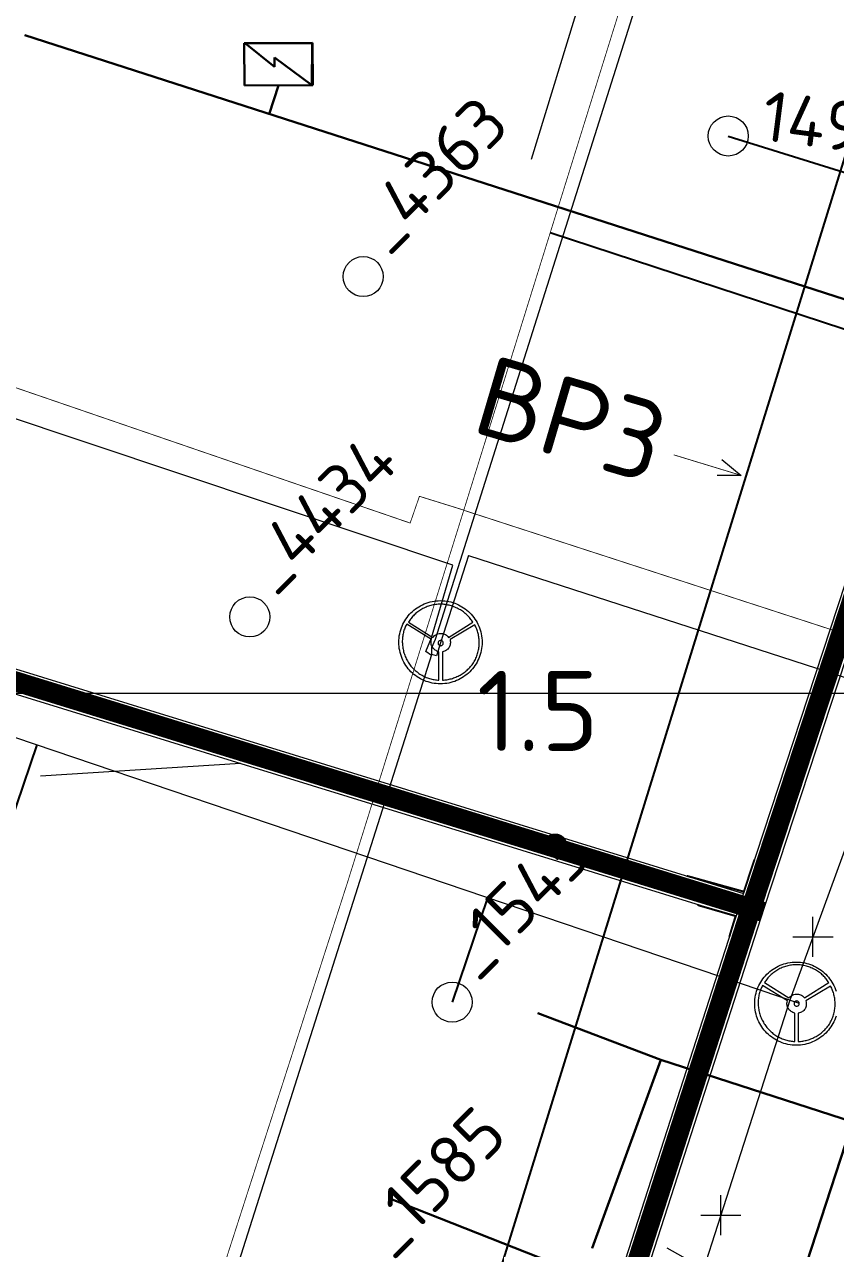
# Model space of a CAD drawing. Header units: millimetres. Extents: x 519 to 9564855, y -810 to 5021775.
# Drawn here: x 9534759 to 9534961.4, y 4998861.3 to 4999167 of the extents above; entities that cross this region are included whole.
import ezdxf

# ---------------------------------------------------------------- set-up
doc = ezdxf.new("R2010")
doc.units = ezdxf.units.MM
doc.header["$LTSCALE"] = 2
doc.header["$MEASUREMENT"] = 0
doc.header["$PDMODE"] = 2
doc.header["$PDSIZE"] = 5
doc.linetypes.add('92051501$0$GROUND2', pattern=[35, 25, -10])
for name, color, linetype in [('GRID_PULKOVO', 7, 'Continuous'), ('OilColl&Flowlines', 3, 'Continuous'), ('OLD WELLS(dr.bfr2000)', 24, 'Continuous'), ('ROAD_FIELD', 255, '92051501$0$GROUND2'), ('ROAD_GROUND', 9, 'Continuous'), ('Сущ. Нефтепровод', 3, 'НЕФТЬ')]:
    doc.layers.add(name, color=color, linetype=linetype)
for name, color, linetype, lineweight in [('PPLINE_GAS', 4, 'GAS_LINE', 30), ('SteamInjInfrastructure', 25, 'Continuous', 100), ('Новый водовод', 5, 'g_122_vpr', 30), ('Электро', 1, 'Continuous', 30), ('Электроснаб', 1, 'Continuous', 18), ('Электроснабжене', 1, 'Continuous', 18)]:
    doc.layers.add(name, color=color, linetype=linetype, lineweight=lineweight)
doc.styles.add('92051501$0$STANDARD', font='simplex.shx')
doc.styles.add('Elect', font='isocpeur.ttf')
doc.styles.add('GeoApp', font='', dxfattribs={"height": 1})
doc.styles.add('Line_GUGK', font='')
doc.styles.get('GeoApp').set_extended_font_data('D431', italic=True)
doc.styles.get('Line_GUGK').set_extended_font_data('Bm431', italic=True)
doc.linetypes.add('g5_122_g', pattern='A,1,-1,1.5,-0.4,["Г",GeoApp,S=1,R=0,X=0,Y=-0.5],-1.5,1.5,-1,4,-1,4,-1,3', length=20.9)
doc.linetypes.add('g_122_vpr', pattern='A,2,-2,3,-0.6,["Впр",Line_GUGK,S=2,R=0,X=0,Y=-1],-6.4,3,-2,8,-2,8,-2,6', length=45)
doc.linetypes.add('GAS_LINE', pattern='A,0.5,-0.2,["G",92051501$0$STANDARD,S=0.1,R=0,X=-0.1,Y=-0.05],-0.05', length=0.75)
doc.linetypes.add('STM_LINE', pattern='A,0.5,-0.2,["S",92051501$0$STANDARD,S=0.1,R=0,X=-0.1,Y=-0.05],-0.05', length=0.75)
doc.linetypes.add('WTR_LINE', pattern='A,0.5,-0.2,["W",92051501$0$STANDARD,S=0.1,R=0,X=-0.1,Y=-0.05],-0.05', length=0.75)
doc.linetypes.add('НЕФТЬ', pattern='A,20,-1.5,[1,MG,S=1,R=0,X=0,Y=-1.3],-3.5', length=25)

msp = doc.modelspace()

# ---------------------------------------------------------------- linework, layer by layer
at = {"color": 5, "linetype": 'ByBlock', "lineweight": 0, "ltscale": 200}
for p, q in [((9534932.98204, 4999058.28534), (9534937.84749, 4999054.34153)), ((9534937.84749, 4999054.34153), (9534931.84275, 4999054.34153))]:
    msp.add_line(p, q, dxfattribs=at)
at = {"color": 5, "linetype": 'WTR_LINE', "lineweight": 0, "ltscale": 20, "const_width": 0.2}
for points in [[(9534969.44, 4998377.69), (9534874.71, 4998409.85), (9534780.3, 4998443.01), (9534686.19, 4998476.27), (9534716.9, 4998571.67), (9534747.56, 4998666.89), (9534778.22, 4998762.12), (9534808.88, 4998857.34), (9534839.54, 4998952.57), (9534868.6, 4999045.64), (9534899.11, 4999143.64), (9534928.85, 4999239.19), (9534958.59, 4999334.74), (9534988.33, 4999430.29), (9534996.21226, 4999455.61449), (9534996.21226, 4999455.61449)], [(9536769.45, 4998437.42), (9536673.44, 4998465.42), (9536578.07, 4998495.72), (9536482.23, 4998524.33), (9536386.3, 4998552.62), (9536290.44, 4998581.15), (9536194.88, 4998610.76), (9536099.19, 4998639.91), (9536004.23, 4998671.67), (9535909.25, 4998703.38), (9535814.65, 4998736.46), (9535719.81, 4998768.66), (9535624.2, 4998798.1), (9535528.94, 4998828.78), (9535412.82, 4998866.08), (9535414.24, 4998871.19), (9535344.81, 4998893.18), (9535249.48, 4998923.38), (9535154.26, 4998953.94), (9535059.25, 4998985.18), (9534963.71, 4999014.73), (9534868.6, 4999045.64)]]:
    msp.add_lwpolyline(points, dxfattribs=at)
at = {"color": 5, "linetype": 'WTR_LINE', "lineweight": 0, "ltscale": 20, "const_width": 0.2, "elevation": 0}
msp.add_lwpolyline([(9533642.46967, 4999403.61724), (9533660.08179, 4999452.86258), (9534855.21779, 4999042.44456), (9534857.53498, 4999049.12221), (9534868.61061, 4999045.67408)], dxfattribs=at)
at = {"color": 5, "linetype": 'ByBlock', "lineweight": 0, "ltscale": 200, "const_width": 0.2}
msp.add_lwpolyline([(9534921.01236, 4999059.47543), (9534937.84749, 4999054.34153)], dxfattribs=at)
at = {"linetype": 'ByBlock', "lineweight": 0, "ltscale": 5}
for p in [(9534955.75667, 4998939.12261), (9534932.74932, 4998869.58062)]:
    msp.add_point(p, dxfattribs=at)
at = {"layer": 'GRID_PULKOVO', "lineweight": 0}
msp.add_line((9533000, 4999000), (9548000, 4999000), dxfattribs=at)
at = {"layer": 'OilColl&Flowlines', "color": 6, "linetype": 'ByBlock', "lineweight": 30}
msp.add_line((9534974.39904, 4998919.89514), (9534501.77641, 4997467.12357), dxfattribs=at)
at = {"layer": 'OilColl&Flowlines', "lineweight": 0}
for points in [[(9535111.91999, 4999437.61905), (9535006.73309, 4999078.74801), (9534949.97501, 4998923.28652), (9534826.62668, 4998538.71371)], [(9534952.111, 4998922.562), (9534614.872, 4999036.952)], [(9534961.52778, 4998919.33463), (9534961.36159, 4998918.84645), (9534961.17463, 4998918.37905), (9534960.95651, 4998917.92204), (9534960.728, 4998917.47541), (9534960.47872, 4998917.03917), (9534960.20866, 4998916.61331), (9534959.91784, 4998916.20823), (9534959.60623, 4998915.81353), (9534959.27386, 4998915.43961), (9534958.9311, 4998915.07608), (9534958.56756, 4998914.73332), (9534958.19364, 4998914.41133), (9534957.79895, 4998914.09973), (9534957.39386, 4998913.8089), (9534956.96801, 4998913.53884), (9534956.53177, 4998913.28956), (9534956.08514, 4998913.06105), (9534955.62812, 4998912.85332), (9534955.16072, 4998912.66636), (9534954.67255, 4998912.51056), (9534954.18437, 4998912.36515), (9534953.68581, 4998912.25089), (9534953.17686, 4998912.15741), (9534952.65752, 4998912.09509), (9534952.13819, 4998912.05354), (9534951.60847, 4998912.04316), (9534951.60847, 4998912.04316), (9534951.06836, 4998912.05354), (9534950.53864, 4998912.09509), (9534950.0193, 4998912.15741), (9534949.51035, 4998912.25089), (9534949.0014, 4998912.36515), (9534948.51323, 4998912.51056), (9534948.02505, 4998912.66636), (9534947.55765, 4998912.85332), (9534947.09025, 4998913.06105), (9534946.64362, 4998913.28956), (9534946.20738, 4998913.53884), (9534945.79191, 4998913.8089), (9534945.38683, 4998914.09973), (9534944.99213, 4998914.41133), (9534944.61821, 4998914.73332), (9534944.25468, 4998915.07608), (9534943.91191, 4998915.43961), (9534943.57954, 4998915.81353), (9534943.27832, 4998916.20823), (9534942.9875, 4998916.61331), (9534942.71744, 4998917.03917), (9534942.46816, 4998917.47541), (9534942.23965, 4998917.92204), (9534942.03192, 4998918.37905), (9534941.84496, 4998918.84645), (9534941.68916, 4998919.33463), (9534941.54374, 4998919.83319), (9534941.42949, 4998920.33175), (9534941.33601, 4998920.8407), (9534941.27369, 4998921.36004), (9534941.23214, 4998921.88976), (9534941.22176, 4998922.42987), (9534941.22176, 4998922.42987), (9534941.23214, 4998922.95959), (9534941.27369, 4998923.48931), (9534941.33601, 4998924.00865), (9534941.42949, 4998924.5176), (9534941.54374, 4998925.01616), (9534941.68916, 4998925.51472), (9534941.84496, 4998925.99251), (9534942.03192, 4998926.4703), (9534942.23965, 4998926.92731), (9534942.46816, 4998927.37394), (9534942.71744, 4998927.81018), (9534942.9875, 4998928.23604), (9534943.27832, 4998928.64112), (9534943.57954, 4998929.03582), (9534943.91191, 4998929.40974), (9534944.25468, 4998929.77327), (9534944.61821, 4998930.11603), (9534944.99213, 4998930.43802), (9534945.38683, 4998930.74962), (9534945.79191, 4998931.04045), (9534946.20738, 4998931.31051), (9534946.64362, 4998931.55979), (9534947.09025, 4998931.78829), (9534947.55765, 4998931.99603), (9534948.02505, 4998932.18299), (9534948.51323, 4998932.34918), (9534949.0014, 4998932.4842), (9534949.51035, 4998932.60884), (9534950.0193, 4998932.69194), (9534950.53864, 4998932.76464), (9534951.06836, 4998932.80619), (9534951.60847, 4998932.81658)], [(9534951.60847, 4998932.81658), (9534951.60847, 4998932.81658), (9534952.13819, 4998932.80619), (9534952.65752, 4998932.76464), (9534953.17686, 4998932.69194), (9534953.68581, 4998932.60884), (9534954.18437, 4998932.4842), (9534954.67255, 4998932.34918), (9534955.16072, 4998932.18299), (9534955.62812, 4998931.99603), (9534956.08514, 4998931.78829), (9534956.53177, 4998931.55979), (9534956.96801, 4998931.31051), (9534957.39386, 4998931.04045), (9534957.79895, 4998930.74962), (9534958.19364, 4998930.43802), (9534958.56756, 4998930.11603), (9534958.9311, 4998929.77327), (9534959.27386, 4998929.40974), (9534959.60623, 4998929.03582), (9534959.91784, 4998928.64112), (9534960.20866, 4998928.23604), (9534960.47872, 4998927.81018), (9534960.728, 4998927.37394), (9534960.95651, 4998926.92731), (9534961.17463, 4998926.4703), (9534961.36159, 4998925.99251), (9534961.52778, 4998925.51472)], [(9534949.73886, 4998923.85285), (9534949.73886, 4998923.85285), (9534949.94659, 4998924.10213), (9534950.18549, 4998924.32025), (9534950.44516, 4998924.49682), (9534950.70482, 4998924.63185), (9534950.98526, 4998924.72533), (9534951.27609, 4998924.79804), (9534951.56692, 4998924.8292), (9534951.85775, 4998924.8292), (9534952.13819, 4998924.79804), (9534952.41863, 4998924.73572), (9534952.6783, 4998924.65262), (9534952.91719, 4998924.53837), (9534953.1457, 4998924.40334), (9534953.33266, 4998924.23716), (9534953.49885, 4998924.06058), (9534953.63388, 4998923.85285), (9534959.72049, 4998927.66477), (9534959.72049, 4998927.66477), (9534959.57507, 4998927.90366), (9534959.40889, 4998928.13217), (9534959.2427, 4998928.36068), (9534959.06612, 4998928.58919), (9534958.87916, 4998928.80731), (9534958.6922, 4998929.02543), (9534958.48447, 4998929.23316), (9534958.27673, 4998929.4409), (9534958.05861, 4998929.63824), (9534957.84049, 4998929.83559), (9534957.6016, 4998930.02255), (9534957.3627, 4998930.19913), (9534957.12381, 4998930.3757), (9534956.87453, 4998930.54189), (9534956.61486, 4998930.70808), (9534956.35519, 4998930.85349), (9534956.08514, 4998930.9989), (9534955.81508, 4998931.14432), (9534955.53464, 4998931.26896), (9534955.2542, 4998931.3936), (9534954.97376, 4998931.50785), (9534954.68293, 4998931.61172), (9534954.39211, 4998931.7052), (9534954.10128, 4998931.78829), (9534953.80006, 4998931.87139), (9534953.49885, 4998931.93371), (9534953.19763, 4998931.99603), (9534952.88603, 4998932.04796), (9534952.58482, 4998932.07912), (9534952.27322, 4998932.11028), (9534951.96161, 4998932.12067), (9534951.65001, 4998932.13106), (9534951.65001, 4998932.13106), (9534951.33841, 4998932.12067), (9534951.02681, 4998932.11028), (9534950.71521, 4998932.07912), (9534950.40361, 4998932.04796), (9534950.10239, 4998931.99603), (9534949.80118, 4998931.94409), (9534949.49996, 4998931.88177), (9534949.20914, 4998931.80907), (9534948.90792, 4998931.71559), (9534948.62748, 4998931.62211), (9534948.33665, 4998931.52863), (9534948.05621, 4998931.41437), (9534947.78616, 4998931.28973), (9534947.5161, 4998931.16509), (9534947.24605, 4998931.03006), (9534946.98638, 4998930.88465), (9534946.72671, 4998930.73924), (9534946.47743, 4998930.57305), (9534946.22815, 4998930.40686), (9534945.98926, 4998930.24067), (9534945.76075, 4998930.05371), (9534945.53224, 4998929.86675), (9534945.31412, 4998929.67979), (9534945.096, 4998929.47206), (9534944.88827, 4998929.26432), (9534944.69092, 4998929.05659), (9534944.50396, 4998928.83847), (9534944.317, 4998928.60996), (9534944.14042, 4998928.38145), (9534943.96385, 4998928.15295), (9534943.80805, 4998927.91405), (9534943.65225, 4998927.66477), (9534949.73886, 4998923.85285)], [(9534951.20338, 4998920.04092), (9534951.20338, 4998920.04092), (9534950.96449, 4998920.12402), (9534950.73598, 4998920.2175), (9534950.50748, 4998920.34214), (9534950.29974, 4998920.47717), (9534950.10239, 4998920.63297), (9534949.92582, 4998920.79915), (9534949.75963, 4998920.98612), (9534949.6246, 4998921.18346), (9534949.49996, 4998921.3912), (9534949.3961, 4998921.60932), (9534949.32339, 4998921.83783), (9534949.27146, 4998922.07672), (9534949.25068, 4998922.326), (9534949.26107, 4998922.57528), (9534949.30262, 4998922.82456), (9534949.37532, 4998923.08423), (9534943.17446, 4998926.97925), (9534943.17446, 4998926.97925), (9534943.03943, 4998926.72997), (9534942.91479, 4998926.48068), (9534942.80054, 4998926.22102), (9534942.69667, 4998925.96135), (9534942.5928, 4998925.69129), (9534942.49932, 4998925.41085), (9534942.41623, 4998925.1408), (9534942.34352, 4998924.84997), (9534942.2812, 4998924.56953), (9534942.22927, 4998924.2787), (9534942.17733, 4998923.98787), (9534942.14617, 4998923.69705), (9534942.11501, 4998923.39583), (9534942.09424, 4998923.09462), (9534942.08385, 4998922.7934), (9534942.08385, 4998922.49219), (9534942.09424, 4998922.19097), (9534942.11501, 4998921.88976), (9534942.13579, 4998921.57816), (9534942.17733, 4998921.27694), (9534942.21888, 4998920.97573), (9534942.2812, 4998920.67451), (9534942.34352, 4998920.3733), (9534942.41623, 4998920.07208), (9534942.49932, 4998919.77087), (9534942.5928, 4998919.48004), (9534942.69667, 4998919.18921), (9534942.81092, 4998918.89839), (9534942.93556, 4998918.60756), (9534943.07059, 4998918.32712), (9534943.216, 4998918.04668), (9534943.37181, 4998917.76623), (9534943.37181, 4998917.76623), (9534943.52761, 4998917.49618), (9534943.70418, 4998917.23651), (9534943.87037, 4998916.97684), (9534944.05733, 4998916.72756), (9534944.25468, 4998916.48867), (9534944.45202, 4998916.24978), (9534944.64937, 4998916.02127), (9534944.86749, 4998915.80315), (9534945.07523, 4998915.59541), (9534945.30373, 4998915.38768), (9534945.53224, 4998915.19033), (9534945.77114, 4998915.00337), (9534946.01003, 4998914.81641), (9534946.24892, 4998914.65022), (9534946.49821, 4998914.48403), (9534946.75787, 4998914.32823), (9534947.00715, 4998914.17243), (9534947.27721, 4998914.03741), (9534947.53688, 4998913.90238), (9534947.80693, 4998913.77774), (9534948.07699, 4998913.66348), (9534948.35743, 4998913.55962), (9534948.62748, 4998913.45575), (9534948.90792, 4998913.37266), (9534949.19875, 4998913.28956), (9534949.47919, 4998913.21686), (9534949.75963, 4998913.15454), (9534950.05046, 4998913.1026), (9534950.34129, 4998913.05067), (9534950.62173, 4998913.01951), (9534950.91256, 4998912.99873), (9534951.20338, 4998912.97796), (9534951.20338, 4998920.04092)], [(9534953.99741, 4998923.08423), (9534953.99741, 4998923.08423), (9534954.05973, 4998922.81418), (9534954.09089, 4998922.54412), (9534954.09089, 4998922.28445), (9534954.07012, 4998922.03517), (9534954.02857, 4998921.78589), (9534953.96625, 4998921.547), (9534953.87277, 4998921.32888), (9534953.7689, 4998921.12114), (9534953.63388, 4998920.92379), (9534953.46769, 4998920.73683), (9534953.29111, 4998920.58103), (9534953.09377, 4998920.42523), (9534952.87565, 4998920.30059), (9534952.63675, 4998920.19673), (9534952.37708, 4998920.10324), (9534952.09664, 4998920.04092), (9534952.09664, 4998912.97796), (9534952.09664, 4998912.97796), (9534952.37708, 4998912.98835), (9534952.65752, 4998913.00912), (9534952.93797, 4998913.04028), (9534953.21841, 4998913.08183), (9534953.49885, 4998913.13376), (9534953.77929, 4998913.1857), (9534954.05973, 4998913.2584), (9534954.34017, 4998913.33111), (9534954.62061, 4998913.4142), (9534954.90105, 4998913.50768), (9534955.1815, 4998913.61155), (9534955.45155, 4998913.71542), (9534955.7216, 4998913.84006), (9534955.99166, 4998913.9647), (9534956.26171, 4998914.09973), (9534956.52138, 4998914.24514), (9534956.78105, 4998914.39055), (9534957.04072, 4998914.55674), (9534957.29, 4998914.72293), (9534957.53928, 4998914.8995), (9534957.77817, 4998915.07608), (9534958.01707, 4998915.27342), (9534958.24557, 4998915.47077), (9534958.47408, 4998915.67851), (9534958.6922, 4998915.88624), (9534958.89994, 4998916.11475), (9534959.10767, 4998916.34326), (9534959.30502, 4998916.58215), (9534959.49198, 4998916.82104), (9534959.67894, 4998917.07033), (9534959.84513, 4998917.32999), (9534960.01132, 4998917.60005), (9534960.01132, 4998917.60005), (9534960.16712, 4998917.88049), (9534960.31253, 4998918.16093), (9534960.44756, 4998918.45176), (9534960.5722, 4998918.7322), (9534960.67606, 4998919.02303), (9534960.77993, 4998919.32424), (9534960.87341, 4998919.61507), (9534960.95651, 4998919.9059), (9534961.02921, 4998920.20711), (9534961.10192, 4998920.50833), (9534961.15385, 4998920.79915), (9534961.1954, 4998921.10037), (9534961.22656, 4998921.40158), (9534961.25772, 4998921.7028), (9534961.26811, 4998921.99363), (9534961.27849, 4998922.29484), (9534961.27849, 4998922.59606), (9534961.25772, 4998922.88688), (9534961.23695, 4998923.17771), (9534961.20579, 4998923.47893), (9534961.17463, 4998923.76975), (9534961.12269, 4998924.05019), (9534961.07076, 4998924.34102), (9534960.99805, 4998924.62146), (9534960.92535, 4998924.9019), (9534960.84225, 4998925.18235), (9534960.74877, 4998925.46279), (9534960.65529, 4998925.73284), (9534960.54104, 4998925.99251), (9534960.42678, 4998926.26256), (9534960.30214, 4998926.52223), (9534960.16712, 4998926.77151), (9534953.99741, 4998923.08423)], [(9534951.69156, 4998923.08423), (9534951.69156, 4998923.08423), (9534951.55653, 4998923.07384), (9534951.43189, 4998923.0323), (9534951.32803, 4998922.96998), (9534951.22416, 4998922.89727), (9534951.15145, 4998922.7934), (9534951.08913, 4998922.68954), (9534951.04758, 4998922.5649), (9534951.0372, 4998922.42987), (9534951.0372, 4998922.42987), (9534951.04758, 4998922.29484), (9534951.08913, 4998922.18059), (9534951.15145, 4998922.06633), (9534951.22416, 4998921.97285), (9534951.32803, 4998921.88976), (9534951.43189, 4998921.83783), (9534951.55653, 4998921.79628), (9534951.69156, 4998921.78589), (9534951.69156, 4998921.78589), (9534951.82659, 4998921.79628), (9534951.94084, 4998921.83783), (9534952.0551, 4998921.88976), (9534952.14858, 4998921.97285), (9534952.23167, 4998922.06633), (9534952.2836, 4998922.18059), (9534952.32515, 4998922.29484), (9534952.33554, 4998922.42987), (9534952.33554, 4998922.42987), (9534952.32515, 4998922.5649), (9534952.2836, 4998922.68954), (9534952.23167, 4998922.7934), (9534952.14858, 4998922.89727), (9534952.0551, 4998922.96998), (9534951.94084, 4998923.0323), (9534951.82659, 4998923.07384), (9534951.69156, 4998923.08423)]]:
    msp.add_lwpolyline(points, dxfattribs=at)
at = {"layer": 'OLD WELLS(dr.bfr2000)', "lineweight": 0}
for centre in [(9534934.6, 4999139.1), (9534843.5, 4999104), (9534815.2, 4999019), (9534865.7, 4998922.8)]:
    msp.add_circle(centre, 5, dxfattribs=at)
at = {"layer": 'PPLINE_GAS', "linetype": 'g5_122_g', "lineweight": -2}
msp.add_lwpolyline([(9535146.09711, 4999723.33929), (9534779.40126, 4998538.50249)], dxfattribs=at)
at = {"layer": 'ROAD_FIELD', "lineweight": 0, "flags": 128}
msp.add_lwpolyline([(9534812.86188, 4998982.43362), (9534750.441, 4998978.379)], dxfattribs=at)
at = {"layer": 'ROAD_GROUND', "color": 8, "lineweight": 0, "const_width": 5}
for points in [[(9535202.27428, 4999767.83726), (9535200.76902, 4999762.93566), (9535122.86931, 4999517.83618), (9535033.27181, 4999229.54547), (9534940.67895, 4998947.36694), (9534864.28145, 4998710.17475), (9534802.07713, 4998518.96145), (9534678.40239, 4998118.24331), (9534614.89254, 4997955.27463), (9534347.25828, 4997421.49581)], [(9534636.85239, 4999039.88839), (9534943.22819, 4998945.34317)]]:
    msp.add_lwpolyline(points, dxfattribs=at)
at = {"layer": 'ROAD_GROUND', "lineweight": 0}
for points in [[(9535199.40644, 4999768.71788), (9535197.90995, 4999763.84436), (9535120.00733, 4999518.73571), (9535030.42135, 4999230.48081), (9534937.82593, 4998948.29449), (9534861.42861, 4998711.10282), (9534799.21725, 4998519.86789), (9534675.56779, 4998119.23162), (9534612.14807, 4997956.49425), (9534344.5765, 4997422.84045)], [(9535204.85913, 4999766.03502), (9535203.637, 4999762.055), (9535125.737, 4999516.955), (9535036.137, 4999228.655), (9534943.537, 4998946.455), (9534867.137, 4998709.255), (9534804.937, 4998518.055), (9534681.237, 4998117.255), (9534617.637, 4997954.055), (9534353.77902, 4997427.80773)], [(9534637.737, 4999042.755), (9534938.41603, 4998949.96777)], [(9534635.96777, 4999037.02178), (9534936.517, 4998944.2746)]]:
    msp.add_lwpolyline(points, dxfattribs=at)
at = {"layer": 'ROAD_GROUND', "lineweight": 0, "const_width": 0.5}
for points in [[(9534941.14312, 4998958.40367), (9534938.51249, 4998950.38679), (9534924.30212, 4998954.32321)], [(9534926.9109, 4998947.05892), (9534936.43158, 4998944.30096), (9534934.87948, 4998939.14661)]]:
    msp.add_lwpolyline(points, dxfattribs=at)
at = {"layer": 'ROAD_GROUND', "lineweight": 0, "flags": 128}
msp.add_lwpolyline([(9534919.259, 4998861.458), (9535081.65889, 4998770.09313), (9535132.12832, 4998749.57628), (9535269.387, 4998728.419), (9535341.70466, 4998694.00981), (9535476.132, 4998657.028), (9535562.40147, 4998631.60436), (9535670.5474, 4998590.84717), (9535764.901, 4998577.00597), (9535831.5544, 4998529.42666), (9535922.44551, 4998520.77591), (9536086.15795, 4998469.12152)], dxfattribs=at)
at = {"layer": 'SteamInjInfrastructure', "color": 6, "linetype": 'STM_LINE', "lineweight": 0, "ltscale": 15}
for p, q in [((9534861.50542, 4999013.44572, 0), (9535051.32735, 4999613.83879, 0)), ((9534918.20727, 4999240.30396, -5.57702), (9534885.38244, 4999133.22208, -5.57702)), ((9534865.9061, 4999031.94556, 0), (9534715.00794, 4999082.35107, 0)), ((9534869.80619, 4999034.34542, 0), (9534862.80539, 4999012.54567, 0)), ((9534869.80619, 4999034.34542, 0), (9535159.60276, 4998940.43484, 0)), ((9534860.50544, 4999013.74576, 0), (9534865.9061, 4999031.94556, 0)), ((9534856.56141, 4999020.99421), (9534856.96649, 4999021.28504)), ((9534856.96649, 4999021.28504), (9534857.38196, 4999021.55509)), ((9534857.38196, 4999021.55509), (9534857.8182, 4999021.80437)), ((9534857.8182, 4999021.80437), (9534858.26483, 4999022.03288)), ((9534858.26483, 4999022.03288), (9534858.73223, 4999022.24061)), ((9534858.65939, 4999021.2005, 0), (9534858.38933, 4999021.06548, 0)), ((9534858.92945, 4999021.32513, 0), (9534858.65939, 4999021.2005, 0)), ((9534858.73223, 4999022.24061), (9534859.19963, 4999022.42757)), ((9534859.19951, 4999021.44976, 0), (9534858.92945, 4999021.32513, 0)), ((9534859.47996, 4999021.564, 0), (9534859.19951, 4999021.44976, 0)), ((9534859.19963, 4999022.42757), (9534859.68781, 4999022.59376)), ((9534859.77079, 4999021.65747, 0), (9534859.47996, 4999021.564, 0)), ((9534859.68781, 4999022.59376), (9534860.17598, 4999022.72879)), ((9534860.05123, 4999021.75094, 0), (9534859.77079, 4999021.65747, 0)), ((9534860.35245, 4999021.84441, 0), (9534860.05123, 4999021.75094, 0)), ((9534860.17598, 4999022.72879), (9534860.68493, 4999022.85343)), ((9534860.64328, 4999021.91711, 0), (9534860.35245, 4999021.84441, 0)), ((9534860.9445, 4999021.97942, 0), (9534860.64328, 4999021.91711, 0)), ((9534860.68493, 4999022.85343), (9534861.19388, 4999022.93652)), ((9534861.24571, 4999022.03134, 0), (9534860.9445, 4999021.97942, 0)), ((9534861.19388, 4999022.93652), (9534861.71322, 4999023.00923)), ((9534861.54693, 4999022.08326, 0), (9534861.24571, 4999022.03134, 0)), ((9534861.85853, 4999022.11441, 0), (9534861.54693, 4999022.08326, 0)), ((9534861.71322, 4999023.00923), (9534862.24294, 4999023.05078)), ((9534862.17013, 4999022.14556, 0), (9534861.85853, 4999022.11441, 0)), ((9534862.48174, 4999022.15594, 0), (9534862.17013, 4999022.14556, 0)), ((9534862.24294, 4999023.05078), (9534862.78305, 4999023.06116)), ((9534862.79334, 4999022.16631, 0), (9534862.48174, 4999022.15594, 0)), ((9534862.78305, 4999023.06116), (9534863.31277, 4999023.05078)), ((9534863.10494, 4999022.15591, 0), (9534862.79334, 4999022.16631, 0)), ((9534863.41654, 4999022.14552, 0), (9534863.10494, 4999022.15591, 0)), ((9534863.31277, 4999023.05078), (9534863.8321, 4999023.00923)), ((9534863.72814, 4999022.11434, 0), (9534863.41654, 4999022.14552, 0)), ((9534864.02935, 4999022.08317, 0), (9534863.72814, 4999022.11434, 0)), ((9534863.8321, 4999023.00923), (9534864.35144, 4999022.93652)), ((9534864.34095, 4999022.03123, 0), (9534864.02935, 4999022.08317, 0)), ((9534864.64217, 4999021.9689, 0), (9534864.34095, 4999022.03123, 0)), ((9534864.35144, 4999022.93652), (9534864.86039, 4999022.85343)), ((9534864.94338, 4999021.90657, 0), (9534864.64217, 4999021.9689, 0)), ((9534864.86039, 4999022.85343), (9534865.35895, 4999022.72879)), ((9534865.24459, 4999021.82346, 0), (9534864.94338, 4999021.90657, 0)), ((9534865.53541, 4999021.74036, 0), (9534865.24459, 4999021.82346, 0)), ((9534865.35895, 4999022.72879), (9534865.84713, 4999022.59376)), ((9534865.82624, 4999021.64687, 0), (9534865.53541, 4999021.74036, 0)), ((9534866.11706, 4999021.54299, 0), (9534865.82624, 4999021.64687, 0)), ((9534865.84713, 4999022.59376), (9534866.3353, 4999022.42757)), ((9534866.3975, 4999021.42872, 0), (9534866.11706, 4999021.54299, 0)), ((9534866.3353, 4999022.42757), (9534866.8027, 4999022.24061)), ((9534866.67794, 4999021.30407, 0), (9534866.3975, 4999021.42872, 0)), ((9534866.95837, 4999021.17942, 0), (9534866.67794, 4999021.30407, 0)), ((9534866.8027, 4999022.24061), (9534867.25972, 4999022.03288)), ((9534867.22842, 4999021.034, 0), (9534866.95837, 4999021.17942, 0)), ((9534867.25972, 4999022.03288), (9534867.70635, 4999021.80437)), ((9534867.70635, 4999021.80437), (9534868.14259, 4999021.55509)), ((9534868.14259, 4999021.55509), (9534868.56844, 4999021.28504)), ((9534868.56844, 4999021.28504), (9534868.97353, 4999020.99421)), ((9534853.89202, 4999018.05477), (9534854.16208, 4999018.48062)), ((9534854.16208, 4999018.48062), (9534854.45291, 4999018.88571)), ((9534854.45291, 4999018.88571), (9534854.75412, 4999019.2804)), ((9534854.75412, 4999019.2804), (9534855.08649, 4999019.65432)), ((9534855.10703, 4999018.18848, 0), (9534854.95122, 4999017.94959, 0)), ((9534855.08649, 4999019.65432), (9534855.42926, 4999020.01786)), ((9534855.28361, 4999018.41698, 0), (9534855.10703, 4999018.18848, 0)), ((9534855.46019, 4999018.64548, 0), (9534855.28361, 4999018.41698, 0)), ((9534855.42926, 4999020.01786), (9534855.79279, 4999020.36062)), ((9534855.64716, 4999018.87399, 0), (9534855.46019, 4999018.64548, 0)), ((9534855.83413, 4999019.0921, 0), (9534855.64716, 4999018.87399, 0)), ((9534855.79279, 4999020.36062), (9534856.16671, 4999020.68261)), ((9534856.03148, 4999019.29983, 0), (9534855.83413, 4999019.0921, 0)), ((9534856.23923, 4999019.50755, 0), (9534856.03148, 4999019.29983, 0)), ((9534856.16671, 4999020.68261), (9534856.56141, 4999020.99421)), ((9534856.45735, 4999019.71528, 0), (9534856.23923, 4999019.50755, 0)), ((9534856.67548, 4999019.90223, 0), (9534856.45735, 4999019.71528, 0)), ((9534856.904, 4999020.08919, 0), (9534856.67548, 4999019.90223, 0)), ((9534857.13251, 4999020.27614, 0), (9534856.904, 4999020.08919, 0)), ((9534857.37141, 4999020.44232, 0), (9534857.13251, 4999020.27614, 0)), ((9534857.6207, 4999020.60849, 0), (9534857.37141, 4999020.44232, 0)), ((9534857.86999, 4999020.77467, 0), (9534857.6207, 4999020.60849, 0)), ((9534858.12966, 4999020.92008, 0), (9534857.86999, 4999020.77467, 0)), ((9534858.38933, 4999021.06548, 0), (9534858.12966, 4999020.92008, 0)), ((9534867.49847, 4999020.88858, 0), (9534867.22842, 4999021.034, 0)), ((9534867.75813, 4999020.74315, 0), (9534867.49847, 4999020.88858, 0)), ((9534868.0178, 4999020.57696, 0), (9534867.75813, 4999020.74315, 0)), ((9534868.26707, 4999020.41076, 0), (9534868.0178, 4999020.57696, 0)), ((9534868.50596, 4999020.23418, 0), (9534868.26707, 4999020.41076, 0)), ((9534868.74485, 4999020.05759, 0), (9534868.50596, 4999020.23418, 0)), ((9534868.98373, 4999019.87062, 0), (9534868.74485, 4999020.05759, 0)), ((9534868.97353, 4999020.99421), (9534869.36822, 4999020.68261)), ((9534869.20185, 4999019.67327, 0), (9534868.98373, 4999019.87062, 0)), ((9534869.41996, 4999019.47591, 0), (9534869.20185, 4999019.67327, 0)), ((9534869.36822, 4999020.68261), (9534869.74214, 4999020.36062)), ((9534869.62769, 4999019.26817, 0), (9534869.41996, 4999019.47591, 0)), ((9534869.83541, 4999019.06043, 0), (9534869.62769, 4999019.26817, 0)), ((9534869.74214, 4999020.36062), (9534870.10568, 4999020.01786)), ((9534870.02237, 4999018.8423, 0), (9534869.83541, 4999019.06043, 0)), ((9534870.20932, 4999018.62417, 0), (9534870.02237, 4999018.8423, 0)), ((9534870.10568, 4999020.01786), (9534870.44844, 4999019.65432)), ((9534870.38589, 4999018.39566, 0), (9534870.20932, 4999018.62417, 0)), ((9534870.55206, 4999018.16715, 0), (9534870.38589, 4999018.39566, 0)), ((9534870.44844, 4999019.65432), (9534870.78081, 4999019.2804)), ((9534870.71824, 4999017.93863, 0), (9534870.55206, 4999018.16715, 0)), ((9534870.78081, 4999019.2804), (9534871.09242, 4999018.88571)), ((9534871.09242, 4999018.88571), (9534871.38324, 4999018.48062)), ((9534871.38324, 4999018.48062), (9534871.6533, 4999018.05477)), ((9534852.60407, 4999014.76218), (9534852.71832, 4999015.26074)), ((9534852.71832, 4999015.26074), (9534852.86374, 4999015.75931)), ((9534852.86374, 4999015.75931), (9534853.01954, 4999016.23709)), ((9534853.01954, 4999016.23709), (9534853.2065, 4999016.71488)), ((9534853.2065, 4999016.71488), (9534853.41423, 4999017.1719)), ((9534853.41423, 4999017.1719), (9534853.64274, 4999017.61853)), ((9534853.5181, 4999015.09456), (9534853.45578, 4999014.81411)), ((9534853.59081, 4999015.38538), (9534853.5181, 4999015.09456)), ((9534853.6739, 4999015.65544), (9534853.59081, 4999015.38538)), ((9534853.64274, 4999017.61853), (9534853.89202, 4999018.05477)), ((9534853.76738, 4999015.93588), (9534853.6739, 4999015.65544)), ((9534853.87125, 4999016.20593), (9534853.76738, 4999015.93588)), ((9534853.97512, 4999016.4656), (9534853.87125, 4999016.20593)), ((9534854.08937, 4999016.72527), (9534853.97512, 4999016.4656)), ((9534854.21401, 4999016.97455), (9534854.08937, 4999016.72527)), ((9534854.34904, 4999017.22383), (9534854.21401, 4999016.97455)), ((9534860.5499, 4999013.32882), (9534854.34904, 4999017.22383)), ((9534854.95122, 4999017.94959, 0), (9534854.79541, 4999017.70032, 0)), ((9534854.79541, 4999017.70032, 0), (9534860.88188, 4999013.88817, 0)), ((9534864.7769, 4999013.88803, 0), (9534870.86365, 4999017.69973, 0)), ((9534871.3417, 4999017.0161), (9534865.17199, 4999013.32882)), ((9534870.86365, 4999017.69973, 0), (9534870.71824, 4999017.93863, 0)), ((9534871.47672, 4999016.76682), (9534871.3417, 4999017.0161)), ((9534871.60136, 4999016.50715), (9534871.47672, 4999016.76682)), ((9534871.71562, 4999016.23709), (9534871.60136, 4999016.50715)), ((9534871.6533, 4999018.05477), (9534871.90258, 4999017.61853)), ((9534871.82987, 4999015.97743), (9534871.71562, 4999016.23709)), ((9534871.92335, 4999015.70737), (9534871.82987, 4999015.97743)), ((9534871.90258, 4999017.61853), (9534872.13109, 4999017.1719)), ((9534872.01683, 4999015.42693), (9534871.92335, 4999015.70737)), ((9534872.09993, 4999015.14649), (9534872.01683, 4999015.42693)), ((9534872.17263, 4999014.86605), (9534872.09993, 4999015.14649)), ((9534872.13109, 4999017.1719), (9534872.34921, 4999016.71488)), ((9534872.34921, 4999016.71488), (9534872.53617, 4999016.23709)), ((9534872.53617, 4999016.23709), (9534872.70236, 4999015.75931)), ((9534872.70236, 4999015.75931), (9534872.83738, 4999015.26074)), ((9534872.83738, 4999015.26074), (9534872.95164, 4999014.76218)), ((9534852.39634, 4999012.67445), (9534852.40672, 4999013.20417)), ((9534852.40672, 4999012.13434), (9534852.39634, 4999012.67445)), ((9534852.40672, 4999013.20417), (9534852.44827, 4999013.7339)), ((9534852.44827, 4999011.60462), (9534852.40672, 4999012.13434)), ((9534852.44827, 4999013.7339), (9534852.51059, 4999014.25323)), ((9534852.51059, 4999014.25323), (9534852.60407, 4999014.76218)), ((9534853.26882, 4999013.3392), (9534853.25843, 4999013.03799)), ((9534853.25843, 4999013.03799), (9534853.25843, 4999012.73677)), ((9534853.25843, 4999012.73677), (9534853.26882, 4999012.43556)), ((9534853.28959, 4999013.64042), (9534853.26882, 4999013.3392)), ((9534853.26882, 4999012.43556), (9534853.28959, 4999012.13434)), ((9534853.32075, 4999013.94163), (9534853.28959, 4999013.64042)), ((9534853.28959, 4999012.13434), (9534853.31037, 4999011.82274)), ((9534853.35191, 4999014.23246), (9534853.32075, 4999013.94163)), ((9534853.40385, 4999014.52329), (9534853.35191, 4999014.23246)), ((9534853.45578, 4999014.81411), (9534853.40385, 4999014.52329)), ((9534859.11892, 4999010.36449, 0), (9534860.50544, 4999013.74576, 0)), ((9534860.42526, 4999012.57059), (9534860.43565, 4999012.81987)), ((9534860.44604, 4999012.3213), (9534860.42526, 4999012.57059)), ((9534860.43565, 4999012.81987), (9534860.4772, 4999013.06915)), ((9534860.49797, 4999012.08241), (9534860.44604, 4999012.3213)), ((9534860.4772, 4999013.06915), (9534860.5499, 4999013.32882)), ((9534860.57068, 4999011.8539), (9534860.49797, 4999012.08241)), ((9534860.60535, 4999011.34575, 0), (9534861.50542, 4999013.44572, 0)), ((9534860.88188, 4999013.88817, 0), (9534861.08962, 4999014.13745, 0)), ((9534861.08962, 4999014.13745, 0), (9534861.32853, 4999014.35556, 0)), ((9534861.32853, 4999014.35556, 0), (9534861.5882, 4999014.53212, 0)), ((9534861.5882, 4999014.53212, 0), (9534861.84787, 4999014.66714, 0)), ((9534862.80539, 4999012.54567, 0), (9534861.80527, 4999009.24571, 0)), ((9534861.84787, 4999014.66714, 0), (9534862.12832, 4999014.76061, 0)), ((9534862.12832, 4999014.76061, 0), (9534862.41915, 4999014.83331, 0)), ((9534862.19056, 4999012.60017, 0), (9534862.18017, 4999012.46515, 0)), ((9534862.18017, 4999012.46515, 0), (9534862.19055, 4999012.33012, 0)), ((9534862.19055, 4999012.33012, 0), (9534862.23209, 4999012.21586, 0)), ((9534862.23211, 4999012.72481, 0), (9534862.19056, 4999012.60017, 0)), ((9534862.23209, 4999012.21586, 0), (9534862.29441, 4999012.10161, 0)), ((9534862.29443, 4999012.82868, 0), (9534862.23211, 4999012.72481, 0)), ((9534862.29441, 4999012.10161, 0), (9534862.36711, 4999012.00812, 0)), ((9534862.36715, 4999012.93254, 0), (9534862.29443, 4999012.82868, 0)), ((9534862.36711, 4999012.00812, 0), (9534862.47098, 4999011.92503, 0)), ((9534862.47102, 4999013.00525, 0), (9534862.36715, 4999012.93254, 0)), ((9534862.41915, 4999014.83331, 0), (9534862.70998, 4999014.86446, 0)), ((9534862.57489, 4999013.06756, 0), (9534862.47102, 4999013.00525, 0)), ((9534862.69953, 4999013.1091, 0), (9534862.57489, 4999013.06756, 0)), ((9534862.83455, 4999013.11949, 0), (9534862.69953, 4999013.1091, 0)), ((9534862.70998, 4999014.86446, 0), (9534863.00081, 4999014.86445, 0)), ((9534862.96958, 4999013.10909, 0), (9534862.83455, 4999013.11949, 0)), ((9534863.08383, 4999013.06754, 0), (9534862.96958, 4999013.10909, 0)), ((9534863.00081, 4999014.86445, 0), (9534863.28125, 4999014.83328, 0)), ((9534863.19808, 4999013.00522, 0), (9534863.08383, 4999013.06754, 0)), ((9534863.19805, 4999011.925, 0), (9534863.29153, 4999012.00809, 0)), ((9534863.29156, 4999012.93251, 0), (9534863.19808, 4999013.00522, 0)), ((9534863.28125, 4999014.83328, 0), (9534863.56168, 4999014.77095, 0)), ((9534863.29153, 4999012.00809, 0), (9534863.37463, 4999012.10157, 0)), ((9534863.37465, 4999012.82864, 0), (9534863.29156, 4999012.93251, 0)), ((9534863.37463, 4999012.10157, 0), (9534863.42656, 4999012.21582, 0)), ((9534863.42658, 4999012.72477, 0), (9534863.37465, 4999012.82864, 0)), ((9534863.42656, 4999012.21582, 0), (9534863.46812, 4999012.33007, 0)), ((9534863.46813, 4999012.60013, 0), (9534863.42658, 4999012.72477, 0)), ((9534863.46812, 4999012.33007, 0), (9534863.47851, 4999012.4651, 0)), ((9534863.47851, 4999012.4651, 0), (9534863.46813, 4999012.60013, 0)), ((9534863.56168, 4999014.77095, 0), (9534863.82135, 4999014.68784, 0)), ((9534863.82135, 4999014.68784, 0), (9534864.06024, 4999014.57358, 0)), ((9534864.06024, 4999014.57358, 0), (9534864.28874, 4999014.43855, 0)), ((9534864.28874, 4999014.43855, 0), (9534864.4757, 4999014.27235, 0)), ((9534864.4757, 4999014.27235, 0), (9534864.64188, 4999014.09577, 0)), ((9534864.64188, 4999014.09577, 0), (9534864.7769, 4999013.88803, 0)), ((9534865.20315, 4999012.03048), (9534865.14083, 4999011.79158)), ((9534865.17199, 4999013.32882), (9534865.23431, 4999013.05876)), ((9534865.2447, 4999012.27976), (9534865.20315, 4999012.03048)), ((9534865.23431, 4999013.05876), (9534865.26547, 4999012.78871)), ((9534865.26547, 4999012.52904), (9534865.2447, 4999012.27976)), ((9534865.26547, 4999012.78871), (9534865.26547, 4999012.52904)), ((9534872.24534, 4999014.58561), (9534872.17263, 4999014.86605)), ((9534872.29727, 4999014.29478), (9534872.24534, 4999014.58561)), ((9534872.34921, 4999014.01434), (9534872.29727, 4999014.29478)), ((9534872.38037, 4999013.72351), (9534872.34921, 4999014.01434)), ((9534872.41153, 4999013.4223), (9534872.38037, 4999013.72351)), ((9534872.4323, 4999013.13147), (9534872.41153, 4999013.4223)), ((9534872.45307, 4999012.84064), (9534872.4323, 4999013.13147)), ((9534872.4323, 4999011.94738), (9534872.44269, 4999012.23821)), ((9534872.44269, 4999012.23821), (9534872.45307, 4999012.53943)), ((9534872.45307, 4999012.53943), (9534872.45307, 4999012.84064)), ((9534872.95164, 4999014.76218), (9534873.04512, 4999014.25323)), ((9534873.04512, 4999014.25323), (9534873.11782, 4999013.7339)), ((9534873.11782, 4999013.7339), (9534873.15937, 4999013.20417)), ((9534873.15937, 4999012.13434), (9534873.11782, 4999011.60462)), ((9534873.15937, 4999013.20417), (9534873.16976, 4999012.67445)), ((9534873.16976, 4999012.67445), (9534873.15937, 4999012.13434)), ((9534687.38535, 4998463.85208, 0), (9534860.60529, 4999009.64575, 0)), ((9534852.51059, 4999011.08529), (9534852.44827, 4999011.60462)), ((9534852.60407, 4999010.57634), (9534852.51059, 4999011.08529)), ((9534852.71832, 4999010.07777), (9534852.60407, 4999010.57634)), ((9534852.86374, 4999009.57921), (9534852.71832, 4999010.07777)), ((9534853.01954, 4999009.09104), (9534852.86374, 4999009.57921)), ((9534853.2065, 4999008.62364), (9534853.01954, 4999009.09104)), ((9534853.31037, 4999011.82274), (9534853.35191, 4999011.52153)), ((9534853.35191, 4999011.52153), (9534853.39346, 4999011.22031)), ((9534853.39346, 4999011.22031), (9534853.45578, 4999010.9191)), ((9534853.45578, 4999010.9191), (9534853.5181, 4999010.61788)), ((9534853.5181, 4999010.61788), (9534853.59081, 4999010.31667)), ((9534853.59081, 4999010.31667), (9534853.6739, 4999010.01545)), ((9534853.6739, 4999010.01545), (9534853.76738, 4999009.72463)), ((9534853.76738, 4999009.72463), (9534853.87125, 4999009.4338)), ((9534853.87125, 4999009.4338), (9534853.9855, 4999009.14297)), ((9534853.9855, 4999009.14297), (9534854.11014, 4999008.85214)), ((9534860.52578, 4999009.39525, 0), (9534859.11892, 4999010.36449, 0)), ((9534860.67455, 4999011.63578), (9534860.57068, 4999011.8539)), ((9534860.60529, 4999009.64575, 0), (9534860.60535, 4999011.34575, 0)), ((9534861.80527, 4999009.24571, 0), (9534860.60529, 4999009.64575, 0)), ((9534860.79919, 4999011.42805), (9534860.67455, 4999011.63578)), ((9534860.93421, 4999011.2307), (9534860.79919, 4999011.42805)), ((9534861.1004, 4999011.04374), (9534860.93421, 4999011.2307)), ((9534861.27697, 4999010.87755), (9534861.1004, 4999011.04374)), ((9534861.47432, 4999010.72175), (9534861.27697, 4999010.87755)), ((9534861.68206, 4999010.58672), (9534861.47432, 4999010.72175)), ((9534861.91056, 4999010.46208), (9534861.68206, 4999010.58672)), ((9534862.13907, 4999010.3686), (9534861.91056, 4999010.46208)), ((9534862.37797, 4999010.28551), (9534862.13907, 4999010.3686)), ((9534862.37797, 4999003.22255), (9534862.37797, 4999010.28551)), ((9534862.47098, 4999011.92503, 0), (9534862.57484, 4999011.87309, 0)), ((9534862.57484, 4999011.87309, 0), (9534862.69948, 4999011.83154, 0)), ((9534862.69948, 4999011.83154, 0), (9534862.83451, 4999011.82115, 0)), ((9534862.83451, 4999011.82115, 0), (9534862.96953, 4999011.83153, 0)), ((9534862.96953, 4999011.83153, 0), (9534863.08379, 4999011.87307, 0)), ((9534863.08379, 4999011.87307, 0), (9534863.19805, 4999011.925, 0)), ((9534863.55166, 4999010.34783), (9534863.27122, 4999010.28551)), ((9534863.27122, 4999010.28551), (9534863.27122, 4999003.22255)), ((9534863.81133, 4999010.44131), (9534863.55166, 4999010.34783)), ((9534864.05023, 4999010.54518), (9534863.81133, 4999010.44131)), ((9534864.26835, 4999010.66982), (9534864.05023, 4999010.54518)), ((9534864.46569, 4999010.82562), (9534864.26835, 4999010.66982)), ((9534864.64227, 4999010.98142), (9534864.46569, 4999010.82562)), ((9534864.80846, 4999011.16838), (9534864.64227, 4999010.98142)), ((9534864.94348, 4999011.36573), (9534864.80846, 4999011.16838)), ((9534865.04735, 4999011.57346), (9534864.94348, 4999011.36573)), ((9534865.14083, 4999011.79158), (9534865.04735, 4999011.57346)), ((9534871.62214, 4999008.69634), (9534871.74678, 4999008.97678)), ((9534871.74678, 4999008.97678), (9534871.85065, 4999009.26761)), ((9534871.85065, 4999009.26761), (9534871.95451, 4999009.56883)), ((9534871.95451, 4999009.56883), (9534872.04799, 4999009.85965)), ((9534872.04799, 4999009.85965), (9534872.13109, 4999010.15048)), ((9534872.13109, 4999010.15048), (9534872.20379, 4999010.4517)), ((9534872.20379, 4999010.4517), (9534872.2765, 4999010.75291)), ((9534872.2765, 4999010.75291), (9534872.32843, 4999011.04374)), ((9534872.32843, 4999011.04374), (9534872.36998, 4999011.34495)), ((9534872.53617, 4999009.09104), (9534872.34921, 4999008.62364)), ((9534872.36998, 4999011.34495), (9534872.40114, 4999011.64617)), ((9534872.40114, 4999011.64617), (9534872.4323, 4999011.94738)), ((9534872.70236, 4999009.57921), (9534872.53617, 4999009.09104)), ((9534872.83738, 4999010.07777), (9534872.70236, 4999009.57921)), ((9534872.95164, 4999010.57634), (9534872.83738, 4999010.07777)), ((9534873.04512, 4999011.08529), (9534872.95164, 4999010.57634)), ((9534873.11782, 4999011.60462), (9534873.04512, 4999011.08529)), ((9534853.41423, 4999008.16662), (9534853.2065, 4999008.62364)), ((9534853.64274, 4999007.71999), (9534853.41423, 4999008.16662)), ((9534853.89202, 4999007.28375), (9534853.64274, 4999007.71999)), ((9534854.16208, 4999006.85789), (9534853.89202, 4999007.28375)), ((9534854.11014, 4999008.85214), (9534854.24517, 4999008.5717)), ((9534854.45291, 4999006.45281), (9534854.16208, 4999006.85789)), ((9534854.24517, 4999008.5717), (9534854.39059, 4999008.29126)), ((9534854.39059, 4999008.29126), (9534854.54639, 4999008.01082)), ((9534854.75412, 4999006.05812), (9534854.45291, 4999006.45281)), ((9534854.54639, 4999008.01082), (9534854.70219, 4999007.74076)), ((9534854.70219, 4999007.74076), (9534854.87876, 4999007.4811)), ((9534855.08649, 4999005.6842), (9534854.75412, 4999006.05812)), ((9534854.87876, 4999007.4811), (9534855.04495, 4999007.22143)), ((9534855.04495, 4999007.22143), (9534855.23191, 4999006.97215)), ((9534855.23191, 4999006.97215), (9534855.42926, 4999006.73325)), ((9534855.42926, 4999006.73325), (9534855.6266, 4999006.49436)), ((9534855.6266, 4999006.49436), (9534855.82395, 4999006.26585)), ((9534855.82395, 4999006.26585), (9534856.04207, 4999006.04773)), ((9534856.04207, 4999006.04773), (9534856.24981, 4999005.84)), ((9534869.42016, 4999005.71536), (9534869.64866, 4999005.92309)), ((9534869.64866, 4999005.92309), (9534869.86678, 4999006.13082)), ((9534869.86678, 4999006.13082), (9534870.07452, 4999006.35933)), ((9534870.07452, 4999006.35933), (9534870.28225, 4999006.58784)), ((9534870.28225, 4999006.58784), (9534870.4796, 4999006.82673)), ((9534870.78081, 4999006.05812), (9534870.44844, 4999005.6842)), ((9534870.4796, 4999006.82673), (9534870.66656, 4999007.06563)), ((9534870.66656, 4999007.06563), (9534870.85352, 4999007.31491)), ((9534871.09242, 4999006.45281), (9534870.78081, 4999006.05812)), ((9534870.85352, 4999007.31491), (9534871.01971, 4999007.57458)), ((9534871.01971, 4999007.57458), (9534871.1859, 4999007.84463)), ((9534871.38324, 4999006.85789), (9534871.09242, 4999006.45281)), ((9534871.1859, 4999007.84463), (9534871.3417, 4999008.12507)), ((9534871.3417, 4999008.12507), (9534871.48711, 4999008.40551)), ((9534871.6533, 4999007.28375), (9534871.38324, 4999006.85789)), ((9534871.48711, 4999008.40551), (9534871.62214, 4999008.69634)), ((9534871.90258, 4999007.71999), (9534871.6533, 4999007.28375)), ((9534872.13109, 4999008.16662), (9534871.90258, 4999007.71999)), ((9534872.34921, 4999008.62364), (9534872.13109, 4999008.16662)), ((9534855.42926, 4999005.32066), (9534855.08649, 4999005.6842)), ((9534855.79279, 4999004.9779), (9534855.42926, 4999005.32066)), ((9534856.16671, 4999004.65591), (9534855.79279, 4999004.9779)), ((9534856.56141, 4999004.34431), (9534856.16671, 4999004.65591)), ((9534856.24981, 4999005.84), (9534856.47831, 4999005.63226)), ((9534856.47831, 4999005.63226), (9534856.70682, 4999005.43492)), ((9534856.96649, 4999004.05348), (9534856.56141, 4999004.34431)), ((9534856.70682, 4999005.43492), (9534856.94572, 4999005.24795)), ((9534856.94572, 4999005.24795), (9534857.18461, 4999005.06099)), ((9534857.38196, 4999003.78343), (9534856.96649, 4999004.05348)), ((9534857.18461, 4999005.06099), (9534857.4235, 4999004.89481)), ((9534857.8182, 4999003.53415), (9534857.38196, 4999003.78343)), ((9534857.4235, 4999004.89481), (9534857.67279, 4999004.72862)), ((9534857.67279, 4999004.72862), (9534857.93245, 4999004.57282)), ((9534858.26483, 4999003.30564), (9534857.8182, 4999003.53415)), ((9534857.93245, 4999004.57282), (9534858.18173, 4999004.41702)), ((9534858.18173, 4999004.41702), (9534858.45179, 4999004.28199)), ((9534858.73223, 4999003.09791), (9534858.26483, 4999003.30564)), ((9534858.45179, 4999004.28199), (9534858.71146, 4999004.14696)), ((9534858.71146, 4999004.14696), (9534858.98151, 4999004.02232)), ((9534859.19963, 4999002.91094), (9534858.73223, 4999003.09791)), ((9534858.98151, 4999004.02232), (9534859.25157, 4999003.90807)), ((9534859.68781, 4999002.75514), (9534859.19963, 4999002.91094)), ((9534859.25157, 4999003.90807), (9534859.53201, 4999003.8042)), ((9534859.53201, 4999003.8042), (9534859.80206, 4999003.70033)), ((9534859.80206, 4999003.70033), (9534860.0825, 4999003.61724)), ((9534860.0825, 4999003.61724), (9534860.37333, 4999003.53415)), ((9534860.37333, 4999003.53415), (9534860.65377, 4999003.46144)), ((9534860.65377, 4999003.46144), (9534860.93421, 4999003.39912)), ((9534860.93421, 4999003.39912), (9534861.22504, 4999003.34719)), ((9534861.22504, 4999003.34719), (9534861.51587, 4999003.29525)), ((9534861.51587, 4999003.29525), (9534861.79631, 4999003.26409)), ((9534861.79631, 4999003.26409), (9534862.08714, 4999003.24332)), ((9534862.08714, 4999003.24332), (9534862.37797, 4999003.22255)), ((9534863.27122, 4999003.22255), (9534863.55166, 4999003.23293)), ((9534863.55166, 4999003.23293), (9534863.8321, 4999003.25371)), ((9534863.8321, 4999003.25371), (9534864.11255, 4999003.28487)), ((9534864.11255, 4999003.28487), (9534864.39299, 4999003.32641)), ((9534864.39299, 4999003.32641), (9534864.67343, 4999003.37835)), ((9534864.67343, 4999003.37835), (9534864.95387, 4999003.43028)), ((9534864.95387, 4999003.43028), (9534865.23431, 4999003.50299)), ((9534865.23431, 4999003.50299), (9534865.51475, 4999003.57569)), ((9534865.51475, 4999003.57569), (9534865.79519, 4999003.65879)), ((9534865.79519, 4999003.65879), (9534866.07563, 4999003.75227)), ((9534866.3353, 4999002.91094), (9534865.84713, 4999002.75514)), ((9534866.07563, 4999003.75227), (9534866.35608, 4999003.85614)), ((9534866.8027, 4999003.09791), (9534866.3353, 4999002.91094)), ((9534866.35608, 4999003.85614), (9534866.62613, 4999003.96)), ((9534866.62613, 4999003.96), (9534866.89618, 4999004.08464)), ((9534867.25972, 4999003.30564), (9534866.8027, 4999003.09791)), ((9534866.89618, 4999004.08464), (9534867.16624, 4999004.20928)), ((9534867.16624, 4999004.20928), (9534867.43629, 4999004.34431)), ((9534867.70635, 4999003.53415), (9534867.25972, 4999003.30564)), ((9534867.43629, 4999004.34431), (9534867.69596, 4999004.48972)), ((9534867.69596, 4999004.48972), (9534867.95563, 4999004.63514)), ((9534868.14259, 4999003.78343), (9534867.70635, 4999003.53415)), ((9534867.95563, 4999004.63514), (9534868.2153, 4999004.80133)), ((9534868.56844, 4999004.05348), (9534868.14259, 4999003.78343)), ((9534868.2153, 4999004.80133), (9534868.46458, 4999004.96751)), ((9534868.46458, 4999004.96751), (9534868.71386, 4999005.14409)), ((9534868.97353, 4999004.34431), (9534868.56844, 4999004.05348)), ((9534868.71386, 4999005.14409), (9534868.95275, 4999005.32066)), ((9534868.95275, 4999005.32066), (9534869.19165, 4999005.51801)), ((9534869.36822, 4999004.65591), (9534868.97353, 4999004.34431)), ((9534869.19165, 4999005.51801), (9534869.42016, 4999005.71536)), ((9534869.74214, 4999004.9779), (9534869.36822, 4999004.65591)), ((9534870.10568, 4999005.32066), (9534869.74214, 4999004.9779)), ((9534870.44844, 4999005.6842), (9534870.10568, 4999005.32066)), ((9534860.17598, 4999002.60973), (9534859.68781, 4999002.75514)), ((9534860.68493, 4999002.49548), (9534860.17598, 4999002.60973)), ((9534861.19388, 4999002.402), (9534860.68493, 4999002.49548)), ((9534861.71322, 4999002.33968), (9534861.19388, 4999002.402)), ((9534862.24294, 4999002.29813), (9534861.71322, 4999002.33968)), ((9534862.78305, 4999002.28774), (9534862.24294, 4999002.29813)), ((9534863.31277, 4999002.29813), (9534862.78305, 4999002.28774)), ((9534863.8321, 4999002.33968), (9534863.31277, 4999002.29813)), ((9534864.35144, 4999002.402), (9534863.8321, 4999002.33968)), ((9534864.86039, 4999002.49548), (9534864.35144, 4999002.402)), ((9534865.35895, 4999002.60973), (9534864.86039, 4999002.49548)), ((9534865.84713, 4999002.75514), (9534865.35895, 4999002.60973))]:
    msp.add_line(p, q, dxfattribs=at)
at = {"layer": 'Новый водовод', "linetype": 'ByBlock', "lineweight": 25}
msp.add_line((9534890.19479, 4999115.0173), (9535699.90811, 4998849.24147), dxfattribs=at)
at = {"layer": 'Сущ. Нефтепровод', "linetype": 'ByBlock', "lineweight": 25}
for p, q in [((9534934.6, 4999139.1), (9535016.8703, 4999113.33361)), ((9534762.01171, 4998987.04285), (9534728.01639, 4998886.8195)), ((9534874.54368, 4998948.8725, -0.87182), (9534865.7, 4998922.8))]:
    msp.add_line(p, q, dxfattribs=at)
at = {"layer": 'Электро'}
for p, q in [((9534985.72983, 4999091.16842, -0.00006), (9534759.04533, 4999164.25316, -0.00006)), ((9534813.78578, 4999162.27237), (9534830.83421, 4999162.3767)), ((9534813.85048, 4999151.70002), (9534813.78578, 4999162.27237)), ((9534830.73695, 4999162.27825), (9534814.14135, 4999162.17669)), ((9534814.14135, 4999162.17669), (9534821.35313, 4999156.34946)), ((9534830.66326, 4999151.83579), (9534830.73695, 4999162.27825)), ((9534830.83421, 4999162.3767), (9534830.89891, 4999151.80435)), ((9534821.35313, 4999156.34946), (9534821.3386, 4999158.72469)), ((9534821.3386, 4999158.72469), (9534830.66326, 4999151.83579)), ((9534830.89891, 4999151.80435), (9534813.85048, 4999151.70002)), ((9534917.81881, 4998908.35379, 0), (9534887.05793, 4998920.06599, 0)), ((9534900.67795, 4998861.32494, 0), (9534917.81881, 4998908.35379, 0)), ((9534917.81881, 4998908.35379, -0.00006), (9534997.18307, 4998882.64786, -0.00006)), ((9534890.57381, 4998857.81228, 0), (9534850.32528, 4998873.68957, 0))]:
    msp.add_line(p, q, dxfattribs=at)
at = {"layer": 'Электро', "ltscale": 25}
msp.add_line((9534822.37469, 4999151.75218), (9534820.06257, 4999144.58076, -0.00006), dxfattribs=at)
at = {"layer": 'Электроснаб', "color": 1, "linetype": 'ByBlock', "lineweight": 0}
msp.add_line((9534985.72983, 4999091.16842, -0.00006), (9534759.04533, 4999164.25316, -0.00006), dxfattribs=at)
at = {"layer": 'Электроснаб', "color": 1, "lineweight": 0}
for p, q in [((9534813.78578, 4999162.27237), (9534830.83421, 4999162.3767)), ((9534813.85048, 4999151.70002), (9534813.78578, 4999162.27237)), ((9534830.73695, 4999162.27825), (9534814.14135, 4999162.17669)), ((9534814.14135, 4999162.17669), (9534821.35313, 4999156.34946)), ((9534830.66326, 4999151.83579), (9534830.73695, 4999162.27825)), ((9534830.83421, 4999162.3767), (9534830.89891, 4999151.80435)), ((9534821.35313, 4999156.34946), (9534821.3386, 4999158.72469)), ((9534821.3386, 4999158.72469), (9534830.66326, 4999151.83579)), ((9534830.89891, 4999151.80435), (9534813.85048, 4999151.70002)), ((9534917.81881, 4998908.35379, 0), (9534887.05793, 4998920.06599, 0)), ((9534900.67795, 4998861.32494, 0), (9534917.81881, 4998908.35379, 0)), ((9534917.81881, 4998908.35379, -0.00006), (9534997.18307, 4998882.64786, -0.00006)), ((9534890.57381, 4998857.81228, 0), (9534850.32528, 4998873.68957, 0))]:
    msp.add_line(p, q, dxfattribs=at)
at = {"layer": 'Электроснаб', "color": 1, "lineweight": 0, "ltscale": 25}
msp.add_line((9534822.37469, 4999151.75218), (9534820.06257, 4999144.58076, -0.00006), dxfattribs=at)
at = {"layer": 'Электроснабжене', "color": 1, "linetype": 'ByBlock', "lineweight": 0}
msp.add_line((9534985.72983, 4999091.16842, -0.00006), (9534759.04533, 4999164.25316, -0.00006), dxfattribs=at)
at = {"layer": 'Электроснабжене', "color": 1, "lineweight": 0}
for p, q in [((9534813.78578, 4999162.27237), (9534830.83421, 4999162.3767)), ((9534813.85048, 4999151.70002), (9534813.78578, 4999162.27237)), ((9534830.73695, 4999162.27825), (9534814.14135, 4999162.17669)), ((9534814.14135, 4999162.17669), (9534821.35313, 4999156.34946)), ((9534830.66326, 4999151.83579), (9534830.73695, 4999162.27825)), ((9534830.83421, 4999162.3767), (9534830.89891, 4999151.80435)), ((9534821.35313, 4999156.34946), (9534821.3386, 4999158.72469)), ((9534821.3386, 4999158.72469), (9534830.66326, 4999151.83579)), ((9534830.89891, 4999151.80435), (9534813.85048, 4999151.70002)), ((9534917.81881, 4998908.35379, 0), (9534887.05793, 4998920.06599, 0)), ((9534900.67795, 4998861.32494, 0), (9534917.81881, 4998908.35379, 0)), ((9534917.81881, 4998908.35379, -0.00006), (9534997.18307, 4998882.64786, -0.00006)), ((9534890.57381, 4998857.81228, 0), (9534850.32528, 4998873.68957, 0))]:
    msp.add_line(p, q, dxfattribs=at)
at = {"layer": 'Электроснабжене', "color": 1, "lineweight": 0, "ltscale": 25}
msp.add_line((9534822.37469, 4999151.75218), (9534820.06257, 4999144.58076, -0.00006), dxfattribs=at)

# ---------------------------------------------------------------- texts
at = {"layer": 'OLD WELLS(dr.bfr2000)', "lineweight": 0, "style": 'Elect'}
for s, rotation, p in [(' 1490', 352.6831682, (9534934.6, 4999139.1)), (' _4363', 44.9999999, (9534843.5, 4999104)), (' _4434', 44.9999999, (9534815.2, 4999019)), (' _1543', 44.9999999, (9534865.7, 4998922.8)), (' _1585', 44.9999999, (9534844.5, 4998853.2))]:
    msp.add_text(s, height=12.5, rotation=rotation, dxfattribs=at).set_placement(p)
at = {"layer": 'SteamInjInfrastructure', "color": 5, "linetype": 'STM_LINE', "lineweight": 0, "ltscale": 15, "style": 'Elect'}
msp.add_text('ВР3', height=20, rotation=343.6005588, dxfattribs=at).set_placement((9534869.93227, 4999065.45697))
at = {"layer": 'SteamInjInfrastructure', "color": 6, "linetype": 'STM_LINE', "lineweight": 0, "ltscale": 15, "style": 'Elect'}
msp.add_text('1.5', height=20, rotation=0, dxfattribs=at).set_placement((9534871.87826, 4998985.52705))

doc.saveas('drawing.dxf')
